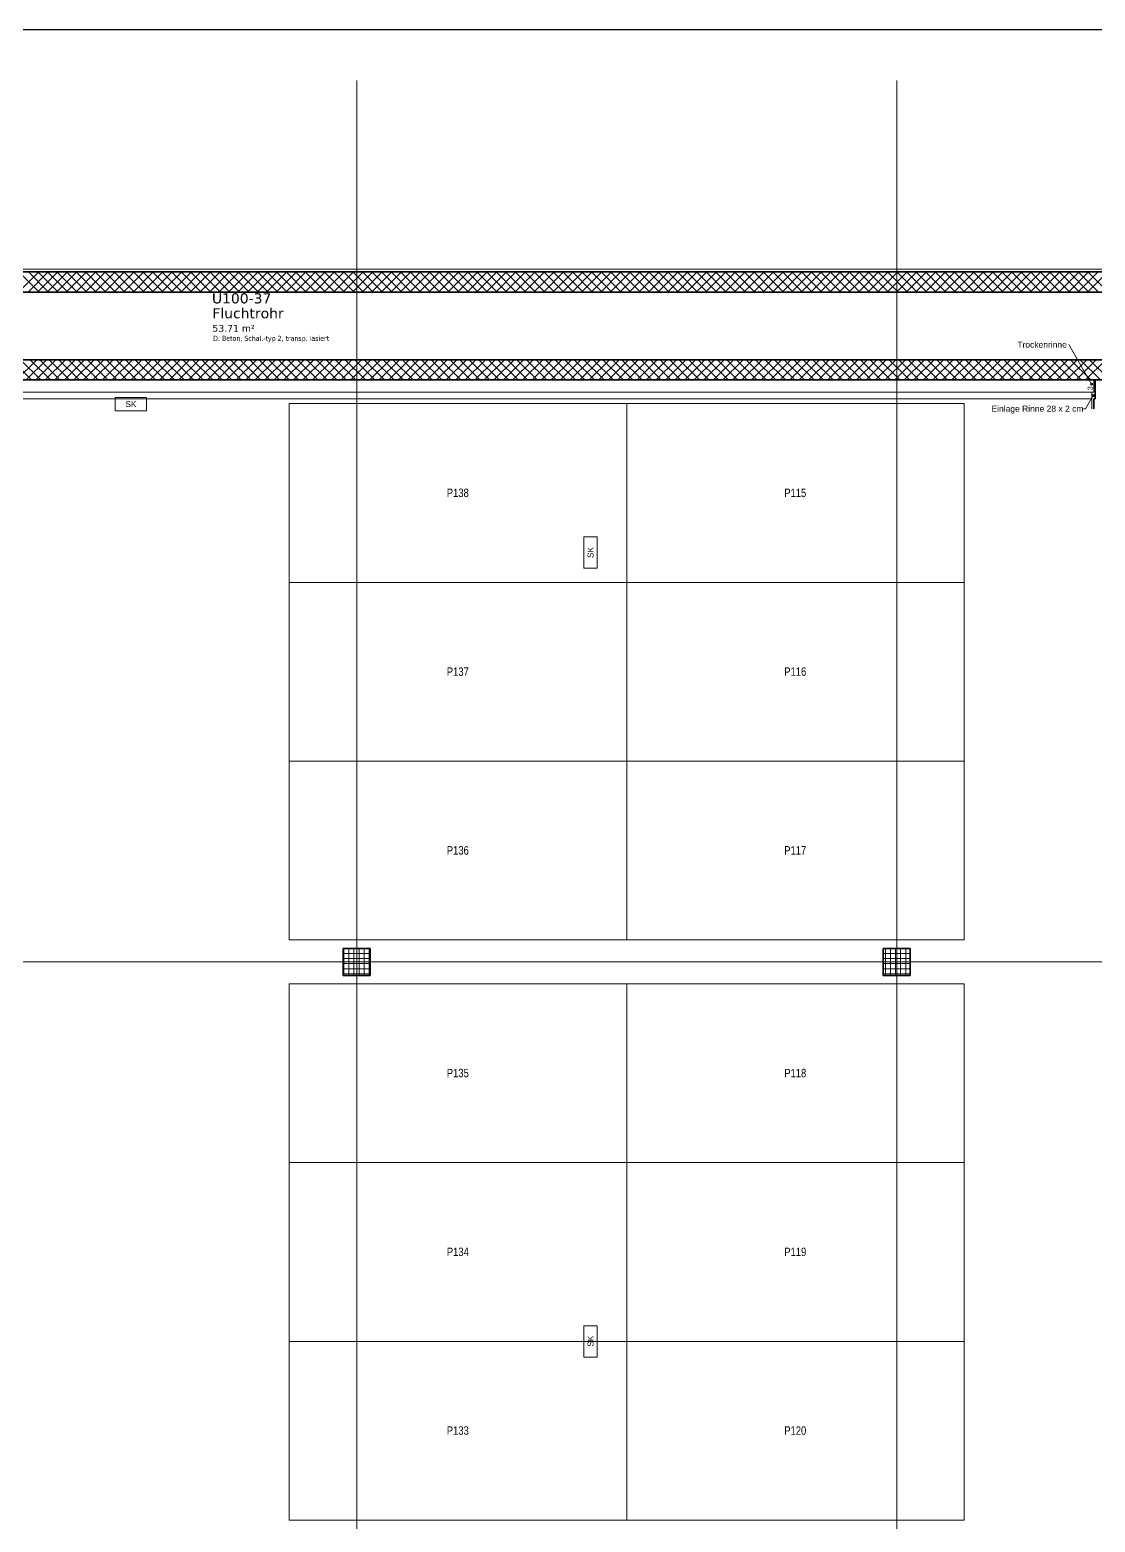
# Model space of a CAD drawing. Extents: x -1907 to 937, y -179 to 966.
# Drawn here: x -1389.1 to -1073.5, y 523.2 to 965.5 of the extents above; entities that cross this region are included whole.
import ezdxf
from ezdxf.lldxf.tags import DXFTag

# ---------------------------------------------------------------- set-up
doc = ezdxf.new("R2010")
doc.units = 0
doc.layers.get('0').update_dxf_attribs({"lineweight": 13})
for name, color, linetype, lineweight in [('A-AREA-____-IDEN', 7, 'Continuous', 5), ('A-FLOR-____-OTLN', 7, 'Continuous', 9), ('A-WALL-____-MCUT', 7, 'Continuous', 35), ('A-WALL-____-PATT', 7, 'Continuous', 35), ('C-PRKG-____-IDEN', 7, 'Continuous', 5), ('C-PRKG-____-OTLN', 7, 'Continuous', 9), ('S-COLS-____-MCUT', 7, 'Continuous', 35), ('S-COLS-____-OTLN', 7, 'Continuous', 9), ('S-GRID-____-OTLN', 7, 'Continuous', 5), ('Text', 7, 'Continuous', 5)]:
    doc.layers.add(name, color=color, linetype=linetype, lineweight=lineweight)
doc.layers.add('A-DETL-____-OTLN', color=5, linetype='Continuous', lineweight=9, true_color=0x0000ff)
doc.layers.add('EL01_WAN_Schlaufkasten', color=1, linetype='Continuous', lineweight=13, true_color=0xff0000)
doc.styles.get("Standard").update_dxf_attribs({"font": 'arial.ttf'})
tags = doc.linetypes.add('_Rasterlinie_', pattern=[0.375, 0.2, -0.05, 0.075, -0.05]).pattern_tags.tags
tags[10:11] = [DXFTag(74, 4), DXFTag(75, 0), DXFTag(340, '0'), DXFTag(46, 1.0), DXFTag(50, 0.0), DXFTag(44, 0.0), DXFTag(45, 0.0)]
tags[8:9] = [DXFTag(74, 4), DXFTag(75, 0), DXFTag(340, '0'), DXFTag(46, 1.0), DXFTag(50, 0.0), DXFTag(44, 0.0), DXFTag(45, 0.0)]
tags[6:7] = [DXFTag(74, 4), DXFTag(75, 0), DXFTag(340, '0'), DXFTag(46, 1.0), DXFTag(50, 0.0), DXFTag(44, 0.0), DXFTag(45, 0.0)]
tags[4:5] = [DXFTag(74, 4), DXFTag(75, 0), DXFTag(340, '0'), DXFTag(46, 1.0), DXFTag(50, 0.0), DXFTag(44, 0.0), DXFTag(45, 0.0)]
tags = doc.linetypes.add('_Strichliert - Fein_', pattern=[0.15, 0.1, -0.05]).pattern_tags.tags
tags[6:7] = [DXFTag(74, 4), DXFTag(75, 0), DXFTag(340, '0'), DXFTag(46, 1.0), DXFTag(50, 0.0), DXFTag(44, 0.0), DXFTag(45, 0.0)]
tags[4:5] = [DXFTag(74, 4), DXFTag(75, 0), DXFTag(340, '0'), DXFTag(46, 1.0), DXFTag(50, 0.0), DXFTag(44, 0.0), DXFTag(45, 0.0)]
tags = doc.linetypes.add('Gestrichelt', pattern=[0.1, 0.05, -0.05]).pattern_tags.tags
tags[6:7] = [DXFTag(74, 4), DXFTag(75, 0), DXFTag(340, '0'), DXFTag(46, 1.0), DXFTag(50, 0.0), DXFTag(44, 0.0), DXFTag(45, 0.0)]
tags[4:5] = [DXFTag(74, 4), DXFTag(75, 0), DXFTag(340, '0'), DXFTag(46, 1.0), DXFTag(50, 0.0), DXFTag(44, 0.0), DXFTag(45, 0.0)]

# ---------------------------------------------------------------- blocks, each defined once
blk = doc.blocks.new('Referenz-A0UJ2810XE', base_point=(-1920.13, -159.41))
at = {"layer": 'A-DETL-____-OTLN', "color": 0, "linetype": '_Strichliert - Fein_', "ltscale": 0.13}
blk.add_line((269.76, 894.63), (-1656.15, 894.63), dxfattribs=at)
at = {"layer": 'A-DETL-____-OTLN', "color": 0, "linetype": 'Continuous', "ltscale": 0.13}
for p, q in [((-1073.86, 858.16), (-1073.86, 861.75)), ((-1074.46, 853.15), (-1074.46, 858.16)), ((-1074.46, 858.16), (-1073.86, 858.16))]:
    blk.add_line(p, q, dxfattribs=at)
at = {"layer": 'A-DETL-____-OTLN', "color": 0, "linetype": 'Continuous', "lineweight": 35, "ltscale": 0.35}
for p, q in [((-1073.86, 861.75), (-1071.46, 861.75)), ((-1073.46, 856.15), (-1073.46, 861.75)), ((-1073.86, 853.15), (-1073.86, 856.15)), ((-1073.86, 856.15), (-1073.46, 856.15))]:
    blk.add_line(p, q, dxfattribs=at)
at = {"layer": 'A-DETL-____-OTLN', "color": 0, "linetype": 'Gestrichelt', "ltscale": 0.13}
blk.add_line((-1412.26, 856.14), (-1074.46, 856.14), dxfattribs=at)
at = {"layer": 'A-FLOR-____-OTLN', "color": 0, "linetype": 'Continuous', "ltscale": 0.13}
for p, q in [((-1073.86, 861.74), (-1412.26, 861.74)), ((-1074.46, 858.15), (-1412.26, 858.15))]:
    blk.add_line(p, q, dxfattribs=at)
at = {"layer": 'A-WALL-____-MCUT', "color": 0, "linetype": 'Continuous', "ltscale": 0.35}
for p, q in [((256.94, 893.75), (-1656.95, 893.75)), ((-1654.3, 887.75), (-583.76, 887.75)), ((-648.86, 867.75), (-1658.42, 867.75)), ((-1073.86, 861.75), (-1412.26, 861.75))]:
    blk.add_line(p, q, dxfattribs=at)
at = {"layer": 'A-WALL-____-PATT', "color": 0, "linetype": 'Continuous', "lineweight": 9, "ltscale": 0.13}
for p, q in [((-1392.52, 887.75), (-1386.52, 893.75)), ((-1386.42, 887.75), (-1392.42, 893.75)), ((-1389.69, 887.75), (-1383.69, 893.75)), ((-1383.59, 887.75), (-1389.59, 893.75)), ((-1386.87, 887.75), (-1380.87, 893.75)), ((-1380.76, 887.75), (-1386.76, 893.75)), ((-1384.04, 887.75), (-1378.04, 893.75)), ((-1377.94, 887.75), (-1383.94, 893.75)), ((-1381.21, 887.75), (-1375.21, 893.75)), ((-1375.11, 887.75), (-1381.11, 893.75)), ((-1378.38, 887.75), (-1372.38, 893.75)), ((-1372.28, 887.75), (-1378.28, 893.75)), ((-1375.55, 887.75), (-1369.55, 893.75)), ((-1369.45, 887.75), (-1375.45, 893.75)), ((-1372.72, 887.75), (-1366.72, 893.75)), ((-1366.62, 887.75), (-1372.62, 893.75)), ((-1369.9, 887.75), (-1363.9, 893.75)), ((-1363.79, 887.75), (-1369.79, 893.75)), ((-1367.07, 887.75), (-1361.07, 893.75)), ((-1360.96, 887.75), (-1366.96, 893.75)), ((-1364.24, 887.75), (-1358.24, 893.75)), ((-1358.14, 887.75), (-1364.14, 893.75)), ((-1361.41, 887.75), (-1355.41, 893.75)), ((-1355.31, 887.75), (-1361.31, 893.75)), ((-1358.58, 887.75), (-1352.58, 893.75)), ((-1352.48, 887.75), (-1358.48, 893.75)), ((-1355.75, 887.75), (-1349.75, 893.75)), ((-1349.65, 887.75), (-1355.65, 893.75)), ((-1352.93, 887.75), (-1346.93, 893.75)), ((-1346.82, 887.75), (-1352.82, 893.75)), ((-1350.1, 887.75), (-1344.1, 893.75)), ((-1343.99, 887.75), (-1349.99, 893.75)), ((-1347.27, 887.75), (-1341.27, 893.75)), ((-1341.17, 887.75), (-1347.17, 893.75)), ((-1344.44, 887.75), (-1338.44, 893.75)), ((-1338.34, 887.75), (-1344.34, 893.75)), ((-1341.61, 887.75), (-1335.61, 893.75)), ((-1335.51, 887.75), (-1341.51, 893.75)), ((-1338.78, 887.75), (-1332.78, 893.75)), ((-1332.68, 887.75), (-1338.68, 893.75)), ((-1335.95, 887.75), (-1329.95, 893.75)), ((-1329.85, 887.75), (-1335.85, 893.75)), ((-1333.13, 887.75), (-1327.13, 893.75)), ((-1327.02, 887.75), (-1333.02, 893.75)), ((-1330.3, 887.75), (-1324.3, 893.75)), ((-1324.2, 887.75), (-1330.2, 893.75)), ((-1327.47, 887.75), (-1321.47, 893.75)), ((-1321.37, 887.75), (-1327.37, 893.75)), ((-1324.64, 887.75), (-1318.64, 893.75)), ((-1318.54, 887.75), (-1324.54, 893.75)), ((-1321.81, 887.75), (-1315.81, 893.75)), ((-1315.71, 887.75), (-1321.71, 893.75)), ((-1318.98, 887.75), (-1312.98, 893.75)), ((-1312.88, 887.75), (-1318.88, 893.75)), ((-1316.16, 887.75), (-1310.16, 893.75)), ((-1310.05, 887.75), (-1316.05, 893.75)), ((-1313.33, 887.75), (-1307.33, 893.75)), ((-1307.22, 887.75), (-1313.22, 893.75)), ((-1310.5, 887.75), (-1304.5, 893.75)), ((-1304.4, 887.75), (-1310.4, 893.75)), ((-1307.67, 887.75), (-1301.67, 893.75)), ((-1301.57, 887.75), (-1307.57, 893.75)), ((-1304.84, 887.75), (-1298.84, 893.75)), ((-1298.74, 887.75), (-1304.74, 893.75)), ((-1302.01, 887.75), (-1296.01, 893.75)), ((-1295.91, 887.75), (-1301.91, 893.75)), ((-1299.19, 887.75), (-1293.19, 893.75)), ((-1293.08, 887.75), (-1299.08, 893.75)), ((-1296.36, 887.75), (-1290.36, 893.75)), ((-1290.25, 887.75), (-1296.25, 893.75)), ((-1293.53, 887.75), (-1287.53, 893.75)), ((-1287.43, 887.75), (-1293.43, 893.75)), ((-1290.7, 887.75), (-1284.7, 893.75)), ((-1284.6, 887.75), (-1290.6, 893.75)), ((-1287.87, 887.75), (-1281.87, 893.75)), ((-1281.77, 887.75), (-1287.77, 893.75)), ((-1285.04, 887.75), (-1279.04, 893.75)), ((-1278.94, 887.75), (-1284.94, 893.75)), ((-1282.21, 887.75), (-1276.21, 893.75)), ((-1276.11, 887.75), (-1282.11, 893.75)), ((-1279.39, 887.75), (-1273.39, 893.75)), ((-1273.28, 887.75), (-1279.28, 893.75)), ((-1276.56, 887.75), (-1270.56, 893.75)), ((-1270.46, 887.75), (-1276.46, 893.75)), ((-1273.73, 887.75), (-1267.73, 893.75)), ((-1267.63, 887.75), (-1273.63, 893.75)), ((-1270.9, 887.75), (-1264.9, 893.75)), ((-1264.8, 887.75), (-1270.8, 893.75)), ((-1268.07, 887.75), (-1262.07, 893.75)), ((-1261.97, 887.75), (-1267.97, 893.75)), ((-1265.24, 887.75), (-1259.24, 893.75)), ((-1259.14, 887.75), (-1265.14, 893.75)), ((-1262.42, 887.75), (-1256.42, 893.75)), ((-1256.31, 887.75), (-1262.31, 893.75)), ((-1259.59, 887.75), (-1253.59, 893.75)), ((-1253.48, 887.75), (-1259.48, 893.75)), ((-1256.76, 887.75), (-1250.76, 893.75)), ((-1250.66, 887.75), (-1256.66, 893.75)), ((-1253.93, 887.75), (-1247.93, 893.75)), ((-1247.83, 887.75), (-1253.83, 893.75)), ((-1251.1, 887.75), (-1245.1, 893.75)), ((-1245, 887.75), (-1251, 893.75)), ((-1248.27, 887.75), (-1242.27, 893.75)), ((-1242.17, 887.75), (-1248.17, 893.75)), ((-1245.44, 887.75), (-1239.44, 893.75)), ((-1239.34, 887.75), (-1245.34, 893.75)), ((-1242.62, 887.75), (-1236.62, 893.75)), ((-1236.51, 887.75), (-1242.51, 893.75)), ((-1239.79, 887.75), (-1233.79, 893.75)), ((-1233.69, 887.75), (-1239.69, 893.75)), ((-1236.96, 887.75), (-1230.96, 893.75)), ((-1230.86, 887.75), (-1236.86, 893.75)), ((-1234.13, 887.75), (-1228.13, 893.75)), ((-1228.03, 887.75), (-1234.03, 893.75)), ((-1231.3, 887.75), (-1225.3, 893.75)), ((-1225.2, 887.75), (-1231.2, 893.75)), ((-1228.47, 887.75), (-1222.47, 893.75)), ((-1222.37, 887.75), (-1228.37, 893.75)), ((-1225.65, 887.75), (-1219.65, 893.75)), ((-1219.54, 887.75), (-1225.54, 893.75)), ((-1222.82, 887.75), (-1216.82, 893.75)), ((-1216.72, 887.75), (-1222.72, 893.75)), ((-1219.99, 887.75), (-1213.99, 893.75)), ((-1213.89, 887.75), (-1219.89, 893.75)), ((-1217.16, 887.75), (-1211.16, 893.75)), ((-1211.06, 887.75), (-1217.06, 893.75)), ((-1214.33, 887.75), (-1208.33, 893.75)), ((-1208.23, 887.75), (-1214.23, 893.75)), ((-1211.5, 887.75), (-1205.5, 893.75)), ((-1205.4, 887.75), (-1211.4, 893.75)), ((-1208.68, 887.75), (-1202.68, 893.75)), ((-1202.57, 887.75), (-1208.57, 893.75)), ((-1205.85, 887.75), (-1199.85, 893.75)), ((-1199.74, 887.75), (-1205.74, 893.75)), ((-1203.02, 887.75), (-1197.02, 893.75)), ((-1196.92, 887.75), (-1202.92, 893.75)), ((-1200.19, 887.75), (-1194.19, 893.75)), ((-1194.09, 887.75), (-1200.09, 893.75)), ((-1197.36, 887.75), (-1191.36, 893.75)), ((-1191.26, 887.75), (-1197.26, 893.75)), ((-1194.53, 887.75), (-1188.53, 893.75)), ((-1188.43, 887.75), (-1194.43, 893.75)), ((-1191.7, 887.75), (-1185.7, 893.75)), ((-1185.6, 887.75), (-1191.6, 893.75)), ((-1188.88, 887.75), (-1182.88, 893.75)), ((-1182.77, 887.75), (-1188.77, 893.75)), ((-1186.05, 887.75), (-1180.05, 893.75)), ((-1179.95, 887.75), (-1185.95, 893.75)), ((-1183.22, 887.75), (-1177.22, 893.75)), ((-1177.12, 887.75), (-1183.12, 893.75)), ((-1180.39, 887.75), (-1174.39, 893.75)), ((-1174.29, 887.75), (-1180.29, 893.75)), ((-1177.56, 887.75), (-1171.56, 893.75)), ((-1171.46, 887.75), (-1177.46, 893.75)), ((-1174.73, 887.75), (-1168.73, 893.75)), ((-1168.63, 887.75), (-1174.63, 893.75)), ((-1171.91, 887.75), (-1165.91, 893.75)), ((-1165.8, 887.75), (-1171.8, 893.75)), ((-1169.08, 887.75), (-1163.08, 893.75)), ((-1162.97, 887.75), (-1168.97, 893.75)), ((-1166.25, 887.75), (-1160.25, 893.75)), ((-1160.15, 887.75), (-1166.15, 893.75)), ((-1163.42, 887.75), (-1157.42, 893.75)), ((-1157.32, 887.75), (-1163.32, 893.75)), ((-1160.59, 887.75), (-1154.59, 893.75)), ((-1154.49, 887.75), (-1160.49, 893.75)), ((-1157.76, 887.75), (-1151.76, 893.75)), ((-1151.66, 887.75), (-1157.66, 893.75)), ((-1154.94, 887.75), (-1148.94, 893.75)), ((-1148.83, 887.75), (-1154.83, 893.75)), ((-1152.11, 887.75), (-1146.11, 893.75)), ((-1146, 887.75), (-1152, 893.75)), ((-1149.28, 887.75), (-1143.28, 893.75)), ((-1143.18, 887.75), (-1149.18, 893.75)), ((-1146.45, 887.75), (-1140.45, 893.75)), ((-1140.35, 887.75), (-1146.35, 893.75)), ((-1143.62, 887.75), (-1137.62, 893.75)), ((-1137.52, 887.75), (-1143.52, 893.75)), ((-1140.79, 887.75), (-1134.79, 893.75)), ((-1134.69, 887.75), (-1140.69, 893.75)), ((-1137.96, 887.75), (-1131.96, 893.75)), ((-1131.86, 887.75), (-1137.86, 893.75)), ((-1135.14, 887.75), (-1129.14, 893.75)), ((-1129.03, 887.75), (-1135.03, 893.75)), ((-1132.31, 887.75), (-1126.31, 893.75)), ((-1126.21, 887.75), (-1132.21, 893.75)), ((-1129.48, 887.75), (-1123.48, 893.75)), ((-1123.38, 887.75), (-1129.38, 893.75)), ((-1126.65, 887.75), (-1120.65, 893.75)), ((-1120.55, 887.75), (-1126.55, 893.75)), ((-1123.82, 887.75), (-1117.82, 893.75)), ((-1117.72, 887.75), (-1123.72, 893.75)), ((-1120.99, 887.75), (-1114.99, 893.75)), ((-1114.89, 887.75), (-1120.89, 893.75)), ((-1118.17, 887.75), (-1112.17, 893.75)), ((-1112.06, 887.75), (-1118.06, 893.75)), ((-1115.34, 887.75), (-1109.34, 893.75)), ((-1109.23, 887.75), (-1115.23, 893.75)), ((-1112.51, 887.75), (-1106.51, 893.75)), ((-1106.41, 887.75), (-1112.41, 893.75)), ((-1109.68, 887.75), (-1103.68, 893.75)), ((-1103.58, 887.75), (-1109.58, 893.75)), ((-1106.85, 887.75), (-1100.85, 893.75)), ((-1100.75, 887.75), (-1106.75, 893.75)), ((-1104.02, 887.75), (-1098.02, 893.75)), ((-1097.92, 887.75), (-1103.92, 893.75)), ((-1101.2, 887.75), (-1095.2, 893.75)), ((-1095.09, 887.75), (-1101.09, 893.75)), ((-1098.37, 887.75), (-1092.37, 893.75)), ((-1092.26, 887.75), (-1098.26, 893.75)), ((-1095.54, 887.75), (-1089.54, 893.75)), ((-1089.44, 887.75), (-1095.44, 893.75)), ((-1092.71, 887.75), (-1086.71, 893.75)), ((-1086.61, 887.75), (-1092.61, 893.75)), ((-1089.88, 887.75), (-1083.88, 893.75)), ((-1083.78, 887.75), (-1089.78, 893.75)), ((-1087.05, 887.75), (-1081.05, 893.75)), ((-1080.95, 887.75), (-1086.95, 893.75)), ((-1084.22, 887.75), (-1078.22, 893.75)), ((-1078.12, 887.75), (-1084.12, 893.75)), ((-1081.4, 887.75), (-1075.4, 893.75)), ((-1075.29, 887.75), (-1081.29, 893.75)), ((-1078.57, 887.75), (-1072.57, 893.75)), ((-1072.47, 887.75), (-1078.47, 893.75)), ((-1075.74, 887.75), (-1069.74, 893.75)), ((-1069.64, 887.75), (-1075.64, 893.75)), ((-1388.7, 861.75), (-1394.7, 867.75)), ((-1393.07, 861.75), (-1387.07, 867.75)), ((-1385.88, 861.75), (-1391.88, 867.75)), ((-1390.24, 861.75), (-1384.24, 867.75)), ((-1383.05, 861.75), (-1389.05, 867.75)), ((-1387.41, 861.75), (-1381.41, 867.75)), ((-1380.22, 861.75), (-1386.22, 867.75)), ((-1384.58, 861.75), (-1378.58, 867.75)), ((-1377.39, 861.75), (-1383.39, 867.75)), ((-1381.75, 861.75), (-1375.75, 867.75)), ((-1374.56, 861.75), (-1380.56, 867.75)), ((-1378.93, 861.75), (-1372.93, 867.75)), ((-1371.73, 861.75), (-1377.73, 867.75)), ((-1376.1, 861.75), (-1370.1, 867.75)), ((-1368.91, 861.75), (-1374.91, 867.75)), ((-1373.27, 861.75), (-1367.27, 867.75)), ((-1366.08, 861.75), (-1372.08, 867.75)), ((-1370.44, 861.75), (-1364.44, 867.75)), ((-1363.25, 861.75), (-1369.25, 867.75)), ((-1367.61, 861.75), (-1361.61, 867.75)), ((-1360.42, 861.75), (-1366.42, 867.75)), ((-1364.78, 861.75), (-1358.78, 867.75)), ((-1357.59, 861.75), (-1363.59, 867.75)), ((-1361.95, 861.75), (-1355.95, 867.75)), ((-1354.76, 861.75), (-1360.76, 867.75)), ((-1359.13, 861.75), (-1353.13, 867.75)), ((-1351.94, 861.75), (-1357.94, 867.75)), ((-1356.3, 861.75), (-1350.3, 867.75)), ((-1349.11, 861.75), (-1355.11, 867.75)), ((-1353.47, 861.75), (-1347.47, 867.75)), ((-1346.28, 861.75), (-1352.28, 867.75)), ((-1350.64, 861.75), (-1344.64, 867.75)), ((-1343.45, 861.75), (-1349.45, 867.75)), ((-1347.81, 861.75), (-1341.81, 867.75)), ((-1340.62, 861.75), (-1346.62, 867.75)), ((-1344.98, 861.75), (-1338.98, 867.75)), ((-1337.79, 861.75), (-1343.79, 867.75)), ((-1342.16, 861.75), (-1336.16, 867.75)), ((-1334.96, 861.75), (-1340.96, 867.75)), ((-1339.33, 861.75), (-1333.33, 867.75)), ((-1332.14, 861.75), (-1338.14, 867.75)), ((-1336.5, 861.75), (-1330.5, 867.75)), ((-1329.31, 861.75), (-1335.31, 867.75)), ((-1333.67, 861.75), (-1327.67, 867.75)), ((-1326.48, 861.75), (-1332.48, 867.75)), ((-1330.84, 861.75), (-1324.84, 867.75)), ((-1323.65, 861.75), (-1329.65, 867.75)), ((-1328.01, 861.75), (-1322.01, 867.75)), ((-1320.82, 861.75), (-1326.82, 867.75)), ((-1325.19, 861.75), (-1319.19, 867.75)), ((-1317.99, 861.75), (-1323.99, 867.75)), ((-1322.36, 861.75), (-1316.36, 867.75)), ((-1315.17, 861.75), (-1321.17, 867.75)), ((-1319.53, 861.75), (-1313.53, 867.75)), ((-1312.34, 861.75), (-1318.34, 867.75)), ((-1316.7, 861.75), (-1310.7, 867.75)), ((-1309.51, 861.75), (-1315.51, 867.75)), ((-1313.87, 861.75), (-1307.87, 867.75)), ((-1306.68, 861.75), (-1312.68, 867.75)), ((-1311.04, 861.75), (-1305.04, 867.75)), ((-1303.85, 861.75), (-1309.85, 867.75)), ((-1308.21, 861.75), (-1302.21, 867.75)), ((-1301.02, 861.75), (-1307.02, 867.75)), ((-1305.39, 861.75), (-1299.39, 867.75)), ((-1298.2, 861.75), (-1304.2, 867.75)), ((-1302.56, 861.75), (-1296.56, 867.75)), ((-1295.37, 861.75), (-1301.37, 867.75)), ((-1299.73, 861.75), (-1293.73, 867.75)), ((-1292.54, 861.75), (-1298.54, 867.75)), ((-1296.9, 861.75), (-1290.9, 867.75)), ((-1289.71, 861.75), (-1295.71, 867.75)), ((-1294.07, 861.75), (-1288.07, 867.75)), ((-1286.88, 861.75), (-1292.88, 867.75)), ((-1291.24, 861.75), (-1285.24, 867.75)), ((-1284.05, 861.75), (-1290.05, 867.75)), ((-1288.42, 861.75), (-1282.42, 867.75)), ((-1281.22, 861.75), (-1287.22, 867.75)), ((-1285.59, 861.75), (-1279.59, 867.75)), ((-1278.4, 861.75), (-1284.4, 867.75)), ((-1282.76, 861.75), (-1276.76, 867.75)), ((-1275.57, 861.75), (-1281.57, 867.75)), ((-1279.93, 861.75), (-1273.93, 867.75)), ((-1272.74, 861.75), (-1278.74, 867.75)), ((-1277.1, 861.75), (-1271.1, 867.75)), ((-1269.91, 861.75), (-1275.91, 867.75)), ((-1274.27, 861.75), (-1268.27, 867.75)), ((-1267.08, 861.75), (-1273.08, 867.75)), ((-1271.44, 861.75), (-1265.44, 867.75)), ((-1264.25, 861.75), (-1270.25, 867.75)), ((-1268.62, 861.75), (-1262.62, 867.75)), ((-1261.43, 861.75), (-1267.43, 867.75)), ((-1265.79, 861.75), (-1259.79, 867.75)), ((-1258.6, 861.75), (-1264.6, 867.75)), ((-1262.96, 861.75), (-1256.96, 867.75)), ((-1255.77, 861.75), (-1261.77, 867.75)), ((-1260.13, 861.75), (-1254.13, 867.75)), ((-1252.94, 861.75), (-1258.94, 867.75)), ((-1257.3, 861.75), (-1251.3, 867.75)), ((-1250.11, 861.75), (-1256.11, 867.75)), ((-1254.47, 861.75), (-1248.47, 867.75)), ((-1247.28, 861.75), (-1253.28, 867.75)), ((-1251.65, 861.75), (-1245.65, 867.75)), ((-1244.46, 861.75), (-1250.46, 867.75)), ((-1248.82, 861.75), (-1242.82, 867.75)), ((-1241.63, 861.75), (-1247.63, 867.75)), ((-1245.99, 861.75), (-1239.99, 867.75)), ((-1238.8, 861.75), (-1244.8, 867.75)), ((-1243.16, 861.75), (-1237.16, 867.75)), ((-1235.97, 861.75), (-1241.97, 867.75)), ((-1240.33, 861.75), (-1234.33, 867.75)), ((-1233.14, 861.75), (-1239.14, 867.75)), ((-1237.5, 861.75), (-1231.5, 867.75)), ((-1230.31, 861.75), (-1236.31, 867.75)), ((-1234.68, 861.75), (-1228.68, 867.75)), ((-1227.48, 861.75), (-1233.48, 867.75)), ((-1231.85, 861.75), (-1225.85, 867.75)), ((-1224.66, 861.75), (-1230.66, 867.75)), ((-1229.02, 861.75), (-1223.02, 867.75)), ((-1221.83, 861.75), (-1227.83, 867.75)), ((-1226.19, 861.75), (-1220.19, 867.75)), ((-1219, 861.75), (-1225, 867.75)), ((-1223.36, 861.75), (-1217.36, 867.75)), ((-1216.17, 861.75), (-1222.17, 867.75)), ((-1220.53, 861.75), (-1214.53, 867.75)), ((-1213.34, 861.75), (-1219.34, 867.75)), ((-1217.7, 861.75), (-1211.7, 867.75)), ((-1210.51, 861.75), (-1216.51, 867.75)), ((-1214.88, 861.75), (-1208.88, 867.75)), ((-1207.69, 861.75), (-1213.69, 867.75)), ((-1212.05, 861.75), (-1206.05, 867.75)), ((-1204.86, 861.75), (-1210.86, 867.75)), ((-1209.22, 861.75), (-1203.22, 867.75)), ((-1202.03, 861.75), (-1208.03, 867.75)), ((-1206.39, 861.75), (-1200.39, 867.75)), ((-1199.2, 861.75), (-1205.2, 867.75)), ((-1203.56, 861.75), (-1197.56, 867.75)), ((-1196.37, 861.75), (-1202.37, 867.75)), ((-1200.73, 861.75), (-1194.73, 867.75)), ((-1193.54, 861.75), (-1199.54, 867.75)), ((-1197.91, 861.75), (-1191.91, 867.75)), ((-1190.72, 861.75), (-1196.72, 867.75)), ((-1195.08, 861.75), (-1189.08, 867.75)), ((-1187.89, 861.75), (-1193.89, 867.75)), ((-1192.25, 861.75), (-1186.25, 867.75)), ((-1185.06, 861.75), (-1191.06, 867.75)), ((-1189.42, 861.75), (-1183.42, 867.75)), ((-1182.23, 861.75), (-1188.23, 867.75)), ((-1186.59, 861.75), (-1180.59, 867.75)), ((-1179.4, 861.75), (-1185.4, 867.75)), ((-1183.76, 861.75), (-1177.76, 867.75)), ((-1176.57, 861.75), (-1182.57, 867.75)), ((-1180.94, 861.75), (-1174.94, 867.75)), ((-1173.74, 861.75), (-1179.74, 867.75)), ((-1178.11, 861.75), (-1172.11, 867.75)), ((-1170.92, 861.75), (-1176.92, 867.75)), ((-1175.28, 861.75), (-1169.28, 867.75)), ((-1168.09, 861.75), (-1174.09, 867.75)), ((-1172.45, 861.75), (-1166.45, 867.75)), ((-1165.26, 861.75), (-1171.26, 867.75)), ((-1169.62, 861.75), (-1163.62, 867.75)), ((-1162.43, 861.75), (-1168.43, 867.75)), ((-1166.79, 861.75), (-1160.79, 867.75)), ((-1159.6, 861.75), (-1165.6, 867.75)), ((-1163.96, 861.75), (-1157.96, 867.75)), ((-1156.77, 861.75), (-1162.77, 867.75)), ((-1161.14, 861.75), (-1155.14, 867.75)), ((-1153.95, 861.75), (-1159.95, 867.75)), ((-1158.31, 861.75), (-1152.31, 867.75)), ((-1151.12, 861.75), (-1157.12, 867.75)), ((-1155.48, 861.75), (-1149.48, 867.75)), ((-1148.29, 861.75), (-1154.29, 867.75)), ((-1152.65, 861.75), (-1146.65, 867.75)), ((-1145.46, 861.75), (-1151.46, 867.75)), ((-1149.82, 861.75), (-1143.82, 867.75)), ((-1142.63, 861.75), (-1148.63, 867.75)), ((-1146.99, 861.75), (-1140.99, 867.75)), ((-1139.8, 861.75), (-1145.8, 867.75)), ((-1144.17, 861.75), (-1138.17, 867.75)), ((-1136.97, 861.75), (-1142.97, 867.75)), ((-1141.34, 861.75), (-1135.34, 867.75)), ((-1134.15, 861.75), (-1140.15, 867.75)), ((-1138.51, 861.75), (-1132.51, 867.75)), ((-1131.32, 861.75), (-1137.32, 867.75)), ((-1135.68, 861.75), (-1129.68, 867.75)), ((-1128.49, 861.75), (-1134.49, 867.75)), ((-1132.85, 861.75), (-1126.85, 867.75)), ((-1125.66, 861.75), (-1131.66, 867.75)), ((-1130.02, 861.75), (-1124.02, 867.75)), ((-1122.83, 861.75), (-1128.83, 867.75)), ((-1127.2, 861.75), (-1121.2, 867.75)), ((-1120, 861.75), (-1126, 867.75)), ((-1124.37, 861.75), (-1118.37, 867.75)), ((-1117.18, 861.75), (-1123.18, 867.75)), ((-1121.54, 861.75), (-1115.54, 867.75)), ((-1114.35, 861.75), (-1120.35, 867.75)), ((-1118.71, 861.75), (-1112.71, 867.75)), ((-1111.52, 861.75), (-1117.52, 867.75)), ((-1115.88, 861.75), (-1109.88, 867.75)), ((-1108.69, 861.75), (-1114.69, 867.75)), ((-1113.05, 861.75), (-1107.05, 867.75)), ((-1105.86, 861.75), (-1111.86, 867.75)), ((-1110.22, 861.75), (-1104.22, 867.75)), ((-1103.03, 861.75), (-1109.03, 867.75)), ((-1107.4, 861.75), (-1101.4, 867.75)), ((-1100.21, 861.75), (-1106.21, 867.75)), ((-1104.57, 861.75), (-1098.57, 867.75)), ((-1097.38, 861.75), (-1103.38, 867.75)), ((-1101.74, 861.75), (-1095.74, 867.75)), ((-1094.55, 861.75), (-1100.55, 867.75)), ((-1098.91, 861.75), (-1092.91, 867.75)), ((-1091.72, 861.75), (-1097.72, 867.75)), ((-1096.08, 861.75), (-1090.08, 867.75)), ((-1088.89, 861.75), (-1094.89, 867.75)), ((-1093.25, 861.75), (-1087.25, 867.75)), ((-1086.06, 861.75), (-1092.06, 867.75)), ((-1090.43, 861.75), (-1084.43, 867.75)), ((-1083.23, 861.75), (-1089.23, 867.75)), ((-1087.6, 861.75), (-1081.6, 867.75)), ((-1080.41, 861.75), (-1086.41, 867.75)), ((-1084.77, 861.75), (-1078.77, 867.75)), ((-1077.58, 861.75), (-1083.58, 867.75)), ((-1081.94, 861.75), (-1075.94, 867.75)), ((-1074.75, 861.75), (-1080.75, 867.75)), ((-1079.11, 861.75), (-1073.11, 867.75)), ((-1071.92, 861.75), (-1077.92, 867.75)), ((-1076.28, 861.75), (-1070.28, 867.75)), ((-1069.09, 861.75), (-1075.09, 867.75))]:
    blk.add_line(p, q, dxfattribs=at)
at = {"layer": 'C-PRKG-____-OTLN', "color": 0, "linetype": 'Continuous', "ltscale": 0.13}
for p, q in [((-1312.26, 854.72), (-1212.26, 854.72)), ((-1312.26, 854.72), (-1312.26, 801.73)), ((-1312.26, 854.72), (-1312.26, 801.73)), ((-1212.26, 854.72), (-1312.26, 854.72)), ((-1312.26, 854.72), (-1212.26, 854.72)), ((-1312.26, 801.73), (-1312.26, 854.72)), ((-1312.26, 854.72), (-1312.26, 854.72)), ((-1212.26, 854.72), (-1212.26, 801.73)), ((-1212.26, 801.73), (-1212.26, 854.72)), ((-1212.26, 854.72), (-1212.26, 801.73)), ((-1212.26, 854.72), (-1212.26, 854.72)), ((-1212.26, 854.72), (-1212.26, 801.73)), ((-1112.26, 854.72), (-1212.26, 854.72)), ((-1112.26, 854.72), (-1212.26, 854.72)), ((-1212.26, 854.72), (-1212.26, 801.73)), ((-1212.26, 801.73), (-1212.26, 854.72)), ((-1212.26, 854.72), (-1112.26, 854.72)), ((-1212.26, 854.72), (-1212.26, 854.72)), ((-1112.26, 854.72), (-1112.26, 801.73)), ((-1112.26, 801.73), (-1112.26, 854.72)), ((-1112.26, 854.72), (-1112.26, 801.73)), ((-1112.26, 854.72), (-1112.26, 854.72)), ((-1312.26, 801.73), (-1212.26, 801.73)), ((-1312.26, 801.73), (-1312.26, 748.74)), ((-1312.26, 801.73), (-1312.26, 748.74)), ((-1212.26, 801.73), (-1312.26, 801.73)), ((-1312.26, 801.73), (-1212.26, 801.73)), ((-1312.26, 748.74), (-1312.26, 801.73)), ((-1312.26, 801.73), (-1312.26, 801.73)), ((-1312.26, 801.73), (-1212.26, 801.73)), ((-1312.26, 801.73), (-1212.26, 801.73)), ((-1212.26, 801.73), (-1312.26, 801.73)), ((-1312.26, 801.73), (-1312.26, 801.73)), ((-1212.26, 801.73), (-1212.26, 748.74)), ((-1212.26, 748.74), (-1212.26, 801.73)), ((-1212.26, 801.73), (-1212.26, 748.74)), ((-1212.26, 801.73), (-1212.26, 801.73)), ((-1212.26, 801.73), (-1212.26, 801.73)), ((-1212.26, 801.73), (-1212.26, 748.74)), ((-1112.26, 801.73), (-1212.26, 801.73)), ((-1112.26, 801.73), (-1212.26, 801.73)), ((-1212.26, 801.73), (-1212.26, 748.74)), ((-1212.26, 748.74), (-1212.26, 801.73)), ((-1212.26, 801.73), (-1112.26, 801.73)), ((-1212.26, 801.73), (-1212.26, 801.73)), ((-1112.26, 801.73), (-1212.26, 801.73)), ((-1212.26, 801.73), (-1112.26, 801.73)), ((-1112.26, 801.73), (-1212.26, 801.73)), ((-1212.26, 801.73), (-1212.26, 801.73)), ((-1112.26, 801.73), (-1112.26, 748.74)), ((-1112.26, 748.74), (-1112.26, 801.73)), ((-1112.26, 801.73), (-1112.26, 748.74)), ((-1112.26, 801.73), (-1112.26, 801.73)), ((-1112.26, 801.73), (-1112.26, 801.73)), ((-1312.26, 748.74), (-1212.26, 748.74)), ((-1312.26, 748.74), (-1312.26, 695.75)), ((-1312.26, 748.74), (-1312.26, 695.75)), ((-1212.26, 748.74), (-1312.26, 748.74)), ((-1312.26, 748.74), (-1212.26, 748.74)), ((-1312.26, 695.75), (-1312.26, 748.74)), ((-1312.26, 748.74), (-1312.26, 748.74)), ((-1312.26, 748.74), (-1212.26, 748.74)), ((-1312.26, 748.74), (-1212.26, 748.74)), ((-1212.26, 748.74), (-1312.26, 748.74)), ((-1312.26, 748.74), (-1312.26, 748.74)), ((-1212.26, 748.74), (-1212.26, 695.75)), ((-1212.26, 695.75), (-1212.26, 748.74)), ((-1212.26, 748.74), (-1212.26, 695.75)), ((-1212.26, 748.74), (-1212.26, 748.74)), ((-1212.26, 748.74), (-1212.26, 748.74)), ((-1212.26, 748.74), (-1212.26, 695.75)), ((-1112.26, 748.74), (-1212.26, 748.74)), ((-1112.26, 748.74), (-1212.26, 748.74)), ((-1212.26, 748.74), (-1212.26, 695.75)), ((-1212.26, 695.75), (-1212.26, 748.74)), ((-1212.26, 748.74), (-1112.26, 748.74)), ((-1212.26, 748.74), (-1212.26, 748.74)), ((-1112.26, 748.74), (-1212.26, 748.74)), ((-1212.26, 748.74), (-1112.26, 748.74)), ((-1112.26, 748.74), (-1212.26, 748.74)), ((-1212.26, 748.74), (-1212.26, 748.74)), ((-1112.26, 748.74), (-1112.26, 695.75)), ((-1112.26, 695.75), (-1112.26, 748.74)), ((-1112.26, 748.74), (-1112.26, 695.75)), ((-1112.26, 748.74), (-1112.26, 748.74)), ((-1112.26, 748.74), (-1112.26, 748.74)), ((-1312.26, 695.75), (-1212.26, 695.75)), ((-1312.26, 695.75), (-1212.26, 695.75)), ((-1212.26, 695.75), (-1312.26, 695.75)), ((-1312.26, 695.75), (-1312.26, 695.75)), ((-1212.26, 695.75), (-1212.26, 695.75)), ((-1112.26, 695.75), (-1212.26, 695.75)), ((-1212.26, 695.75), (-1112.26, 695.75)), ((-1112.26, 695.75), (-1212.26, 695.75)), ((-1212.26, 695.75), (-1212.26, 695.75)), ((-1112.26, 695.75), (-1112.26, 695.75)), ((-1312.26, 682.72), (-1212.26, 682.72)), ((-1312.26, 629.73), (-1312.26, 682.72)), ((-1212.26, 682.72), (-1312.26, 682.72)), ((-1312.26, 682.72), (-1312.26, 629.73)), ((-1312.26, 629.73), (-1312.26, 682.72)), ((-1312.26, 682.72), (-1212.26, 682.72)), ((-1312.26, 682.72), (-1312.26, 682.72)), ((-1212.26, 629.73), (-1212.26, 682.72)), ((-1212.26, 629.73), (-1212.26, 682.72)), ((-1212.26, 682.72), (-1212.26, 629.73)), ((-1212.26, 682.72), (-1212.26, 682.72)), ((-1212.26, 629.73), (-1212.26, 682.72)), ((-1112.26, 682.72), (-1212.26, 682.72)), ((-1112.26, 682.72), (-1212.26, 682.72)), ((-1212.26, 682.72), (-1212.26, 629.73)), ((-1212.26, 629.73), (-1212.26, 682.72)), ((-1212.26, 682.72), (-1112.26, 682.72)), ((-1212.26, 682.72), (-1212.26, 682.72)), ((-1112.26, 629.73), (-1112.26, 682.72)), ((-1112.26, 629.73), (-1112.26, 682.72)), ((-1112.26, 682.72), (-1112.26, 629.73)), ((-1112.26, 682.72), (-1112.26, 682.72)), ((-1312.26, 629.73), (-1212.26, 629.73)), ((-1312.26, 629.73), (-1212.26, 629.73)), ((-1212.26, 629.73), (-1312.26, 629.73)), ((-1312.26, 629.73), (-1312.26, 629.73)), ((-1312.26, 629.73), (-1212.26, 629.73)), ((-1312.26, 576.74), (-1312.26, 629.73)), ((-1212.26, 629.73), (-1312.26, 629.73)), ((-1312.26, 629.73), (-1312.26, 576.74)), ((-1312.26, 576.74), (-1312.26, 629.73)), ((-1312.26, 629.73), (-1212.26, 629.73)), ((-1312.26, 629.73), (-1312.26, 629.73)), ((-1212.26, 629.73), (-1212.26, 629.73)), ((-1212.26, 576.74), (-1212.26, 629.73)), ((-1212.26, 576.74), (-1212.26, 629.73)), ((-1212.26, 629.73), (-1212.26, 576.74)), ((-1212.26, 629.73), (-1212.26, 629.73)), ((-1112.26, 629.73), (-1212.26, 629.73)), ((-1212.26, 629.73), (-1112.26, 629.73)), ((-1112.26, 629.73), (-1212.26, 629.73)), ((-1212.26, 629.73), (-1212.26, 629.73)), ((-1212.26, 576.74), (-1212.26, 629.73)), ((-1112.26, 629.73), (-1212.26, 629.73)), ((-1112.26, 629.73), (-1212.26, 629.73)), ((-1212.26, 629.73), (-1212.26, 576.74)), ((-1212.26, 576.74), (-1212.26, 629.73)), ((-1212.26, 629.73), (-1112.26, 629.73)), ((-1212.26, 629.73), (-1212.26, 629.73)), ((-1112.26, 629.73), (-1112.26, 629.73)), ((-1112.26, 576.74), (-1112.26, 629.73)), ((-1112.26, 576.74), (-1112.26, 629.73)), ((-1112.26, 629.73), (-1112.26, 576.74)), ((-1112.26, 629.73), (-1112.26, 629.73)), ((-1312.26, 576.74), (-1212.26, 576.74)), ((-1312.26, 576.74), (-1212.26, 576.74)), ((-1212.26, 576.74), (-1312.26, 576.74)), ((-1312.26, 576.74), (-1312.26, 576.74)), ((-1312.26, 576.74), (-1212.26, 576.74)), ((-1312.26, 523.75), (-1312.26, 576.74)), ((-1212.26, 576.74), (-1312.26, 576.74)), ((-1312.26, 576.74), (-1312.26, 523.75)), ((-1312.26, 523.75), (-1312.26, 576.74)), ((-1312.26, 576.74), (-1212.26, 576.74)), ((-1312.26, 576.74), (-1312.26, 576.74)), ((-1212.26, 576.74), (-1212.26, 576.74)), ((-1212.26, 523.75), (-1212.26, 576.74)), ((-1212.26, 523.75), (-1212.26, 576.74)), ((-1212.26, 576.74), (-1212.26, 523.75)), ((-1212.26, 576.74), (-1212.26, 576.74)), ((-1112.26, 576.74), (-1212.26, 576.74)), ((-1212.26, 576.74), (-1112.26, 576.74)), ((-1112.26, 576.74), (-1212.26, 576.74)), ((-1212.26, 576.74), (-1212.26, 576.74)), ((-1212.26, 523.75), (-1212.26, 576.74)), ((-1112.26, 576.74), (-1212.26, 576.74)), ((-1112.26, 576.74), (-1212.26, 576.74)), ((-1212.26, 576.74), (-1212.26, 523.75)), ((-1212.26, 523.75), (-1212.26, 576.74)), ((-1212.26, 576.74), (-1112.26, 576.74)), ((-1212.26, 576.74), (-1212.26, 576.74)), ((-1112.26, 576.74), (-1112.26, 576.74)), ((-1112.26, 523.75), (-1112.26, 576.74)), ((-1112.26, 523.75), (-1112.26, 576.74)), ((-1112.26, 576.74), (-1112.26, 523.75)), ((-1112.26, 576.74), (-1112.26, 576.74)), ((-1312.26, 523.75), (-1212.26, 523.75)), ((-1312.26, 523.75), (-1212.26, 523.75)), ((-1212.26, 523.75), (-1312.26, 523.75)), ((-1312.26, 523.75), (-1312.26, 523.75)), ((-1212.26, 523.75), (-1212.26, 523.75)), ((-1112.26, 523.75), (-1212.26, 523.75)), ((-1212.26, 523.75), (-1112.26, 523.75)), ((-1112.26, 523.75), (-1212.26, 523.75)), ((-1212.26, 523.75), (-1212.26, 523.75)), ((-1112.26, 523.75), (-1112.26, 523.75))]:
    blk.add_line(p, q, dxfattribs=at)
at = {"layer": 'S-COLS-____-MCUT', "color": 0, "linetype": 'Continuous', "ltscale": 0.35}
for p, q in [((-1288.26, 693.25), (-1296.26, 693.25)), ((-1296.26, 693.25), (-1296.26, 685.25)), ((-1288.26, 685.25), (-1288.26, 693.25)), ((-1128.26, 693.25), (-1136.26, 693.25)), ((-1136.26, 693.25), (-1136.26, 685.25)), ((-1128.26, 685.25), (-1128.26, 693.25)), ((-1296.26, 685.25), (-1288.26, 685.25)), ((-1136.26, 685.25), (-1128.26, 685.25))]:
    blk.add_line(p, q, dxfattribs=at)
at = {"layer": 'S-COLS-____-OTLN', "color": 0, "linetype": 'Continuous', "ltscale": 0.13}
for p, q in [((-1296.26, 693.22), (-1288.26, 693.22)), ((-1296.26, 691.72), (-1288.26, 691.72)), ((-1296.26, 690.22), (-1288.26, 690.22)), ((-1296.1, 685.25), (-1296.1, 693.25)), ((-1294.6, 685.25), (-1294.6, 693.25)), ((-1293.1, 685.25), (-1293.1, 693.25)), ((-1291.6, 685.25), (-1291.6, 693.25)), ((-1290.1, 685.25), (-1290.1, 693.25)), ((-1288.6, 685.25), (-1288.6, 693.25)), ((-1136.26, 693.22), (-1128.26, 693.22)), ((-1136.26, 691.72), (-1128.26, 691.72)), ((-1136.26, 690.22), (-1128.26, 690.22)), ((-1135.6, 685.25), (-1135.6, 693.25)), ((-1134.1, 685.25), (-1134.1, 693.25)), ((-1132.6, 685.25), (-1132.6, 693.25)), ((-1131.1, 685.25), (-1131.1, 693.25)), ((-1129.6, 685.25), (-1129.6, 693.25)), ((-1296.26, 688.72), (-1288.26, 688.72)), ((-1296.26, 687.22), (-1288.26, 687.22)), ((-1296.26, 685.72), (-1288.26, 685.72)), ((-1136.26, 688.72), (-1128.26, 688.72)), ((-1136.26, 687.22), (-1128.26, 687.22)), ((-1136.26, 685.72), (-1128.26, 685.72))]:
    blk.add_line(p, q, dxfattribs=at)
at = {"layer": 'S-GRID-____-OTLN', "color": 0, "linetype": '_Rasterlinie_', "ltscale": 0.13}
for p, q in [((-1292.26, 109.45), (-1292.26, 950.47)), ((-1132.26, 109.45), (-1132.26, 950.47)), ((-1873.7, 689.25), (-971.83, 689.25))]:
    blk.add_line(p, q, dxfattribs=at)
at = {"layer": 'Text', "color": 0, "linetype": 'Continuous', "ltscale": 0.13}
for p, q in [((-1074.49, 860.52), (-1081.21, 872.22)), ((-1074, 857.09), (-1076.28, 853.23)), ((-1076.28, 853.23), (-1076.9, 853.23))]:
    blk.add_line(p, q, dxfattribs=at)
for centre in [(-1074.49, 860.52), (-1074, 857.09)]:
    blk.add_circle(centre, 0.3, dxfattribs=at)
for points in [[(-1074.78, 860.48), (-1074.79, 860.52), (-1074.78, 860.57)], [(-1074.77, 860.43), (-1074.78, 860.57), (-1074.77, 860.61)], [(-1074.78, 860.48), (-1074.78, 860.57), (-1074.77, 860.43)], [(-1074.75, 860.39), (-1074.77, 860.61), (-1074.75, 860.66)], [(-1074.77, 860.43), (-1074.77, 860.61), (-1074.75, 860.39)], [(-1074.73, 860.35), (-1074.75, 860.66), (-1074.73, 860.7)], [(-1074.75, 860.39), (-1074.75, 860.66), (-1074.73, 860.35)], [(-1074.7, 860.31), (-1074.73, 860.7), (-1074.7, 860.73)], [(-1074.73, 860.35), (-1074.73, 860.7), (-1074.7, 860.31)], [(-1074.66, 860.28), (-1074.7, 860.73), (-1074.66, 860.76)], [(-1074.7, 860.31), (-1074.7, 860.73), (-1074.66, 860.28)], [(-1074.62, 860.25), (-1074.66, 860.76), (-1074.62, 860.79)], [(-1074.66, 860.28), (-1074.66, 860.76), (-1074.62, 860.25)], [(-1074.58, 860.24), (-1074.62, 860.79), (-1074.58, 860.81)], [(-1074.62, 860.25), (-1074.62, 860.79), (-1074.58, 860.24)], [(-1074.53, 860.23), (-1074.58, 860.81), (-1074.53, 860.82)], [(-1074.58, 860.24), (-1074.58, 860.81), (-1074.53, 860.23)], [(-1074.53, 860.23), (-1074.53, 860.82), (-1074.49, 860.22)], [(-1074.49, 860.22), (-1074.53, 860.82), (-1074.49, 860.82)], [(-1074.49, 860.22), (-1074.49, 860.82), (-1074.44, 860.23)], [(-1074.44, 860.23), (-1074.49, 860.82), (-1074.44, 860.82)], [(-1074.44, 860.23), (-1074.44, 860.82), (-1074.39, 860.24)], [(-1074.39, 860.24), (-1074.44, 860.82), (-1074.39, 860.81)], [(-1074.39, 860.24), (-1074.39, 860.81), (-1074.35, 860.25)], [(-1074.35, 860.25), (-1074.39, 860.81), (-1074.35, 860.79)], [(-1074.35, 860.25), (-1074.35, 860.79), (-1074.31, 860.28)], [(-1074.31, 860.28), (-1074.35, 860.79), (-1074.31, 860.76)], [(-1074.31, 860.28), (-1074.31, 860.76), (-1074.27, 860.31)], [(-1074.27, 860.31), (-1074.31, 860.76), (-1074.27, 860.73)], [(-1074.27, 860.31), (-1074.27, 860.73), (-1074.24, 860.35)], [(-1074.24, 860.35), (-1074.27, 860.73), (-1074.24, 860.7)], [(-1074.24, 860.35), (-1074.24, 860.7), (-1074.22, 860.39)], [(-1074.22, 860.39), (-1074.24, 860.7), (-1074.22, 860.66)], [(-1074.22, 860.39), (-1074.22, 860.66), (-1074.2, 860.43)], [(-1074.2, 860.43), (-1074.22, 860.66), (-1074.2, 860.61)], [(-1074.2, 860.43), (-1074.2, 860.61), (-1074.19, 860.48)], [(-1074.19, 860.48), (-1074.2, 860.61), (-1074.19, 860.57)], [(-1074.19, 860.48), (-1074.19, 860.57), (-1074.19, 860.52)], [(-1074.29, 857), (-1074.3, 857.14), (-1074.29, 857.18)], [(-1074.3, 857.04), (-1074.3, 857.09), (-1074.3, 857.14)], [(-1074.3, 857.04), (-1074.3, 857.14), (-1074.29, 857)], [(-1074.27, 856.95), (-1074.29, 857.18), (-1074.27, 857.22)], [(-1074.29, 857), (-1074.29, 857.18), (-1074.27, 856.95)], [(-1074.24, 856.91), (-1074.27, 857.22), (-1074.24, 857.26)], [(-1074.27, 856.95), (-1074.27, 857.22), (-1074.24, 856.91)], [(-1074.21, 856.88), (-1074.24, 857.26), (-1074.21, 857.3)], [(-1074.24, 856.91), (-1074.24, 857.26), (-1074.21, 856.88)], [(-1074.18, 856.85), (-1074.21, 857.3), (-1074.18, 857.33)], [(-1074.21, 856.88), (-1074.21, 857.3), (-1074.18, 856.85)], [(-1074.14, 856.82), (-1074.18, 857.33), (-1074.14, 857.36)], [(-1074.18, 856.85), (-1074.18, 857.33), (-1074.14, 856.82)], [(-1074.09, 856.8), (-1074.14, 857.36), (-1074.09, 857.37)], [(-1074.14, 856.82), (-1074.14, 857.36), (-1074.09, 856.8)], [(-1074.05, 856.79), (-1074.09, 857.37), (-1074.05, 857.38)], [(-1074.09, 856.8), (-1074.09, 857.37), (-1074.05, 856.79)], [(-1074, 856.79), (-1074.05, 857.38), (-1074, 857.39)], [(-1074.05, 856.79), (-1074.05, 857.38), (-1074, 856.79)], [(-1074, 856.79), (-1074, 857.39), (-1073.95, 856.79)], [(-1073.95, 856.79), (-1074, 857.39), (-1073.95, 857.38)], [(-1073.95, 856.79), (-1073.95, 857.38), (-1073.91, 856.8)], [(-1073.91, 856.8), (-1073.95, 857.38), (-1073.91, 857.37)], [(-1073.91, 856.8), (-1073.91, 857.37), (-1073.86, 856.82)], [(-1073.86, 856.82), (-1073.91, 857.37), (-1073.86, 857.36)], [(-1073.86, 856.82), (-1073.86, 857.36), (-1073.82, 856.85)], [(-1073.82, 856.85), (-1073.86, 857.36), (-1073.82, 857.33)], [(-1073.82, 856.85), (-1073.82, 857.33), (-1073.79, 856.88)], [(-1073.79, 856.88), (-1073.82, 857.33), (-1073.79, 857.3)], [(-1073.79, 856.88), (-1073.79, 857.3), (-1073.76, 856.91)], [(-1073.76, 856.91), (-1073.79, 857.3), (-1073.76, 857.26)], [(-1073.76, 856.91), (-1073.76, 857.26), (-1073.73, 856.95)], [(-1073.73, 856.95), (-1073.76, 857.26), (-1073.73, 857.22)], [(-1073.73, 856.95), (-1073.73, 857.22), (-1073.72, 857)], [(-1073.72, 857), (-1073.73, 857.22), (-1073.72, 857.18)], [(-1073.72, 857), (-1073.72, 857.18), (-1073.7, 857.04)], [(-1073.7, 857.04), (-1073.72, 857.18), (-1073.7, 857.14)], [(-1073.7, 857.04), (-1073.7, 857.14), (-1073.7, 857.09)]]:
    blk.add_solid(points, dxfattribs=at)
at = {"layer": 'A-AREA-____-IDEN', "color": 0, "linetype": 'Continuous', "ltscale": 0.13, "attachment_point": 1}
for s, insert, char_height in [('{\\fVerdana;U100-37}', (-1335.19, 887.44), 3), ('{\\fVerdana;Fluchtrohr}', (-1335.05, 883.02), 3), ('{\\fVerdana;53.71 m²}', (-1335.04, 878.05), 2), ('{\\W0.9;\\fVerdana;D: Beton, Schal.-typ 2, transp. lasiert}', (-1334.84, 874.83), 1.5)]:
    blk.add_mtext(s, dxfattribs=dict(at, insert=insert, char_height=char_height))
at = {"layer": 'C-PRKG-____-IDEN', "color": 0, "linetype": 'Continuous', "ltscale": 0.13, "char_height": 2.5, "attachment_point": 1}
for s, insert in [('{\\W0.8;\\fArial;P138}', (-1265.59, 829.53)), ('{\\W0.8;\\fArial;P115}', (-1165.59, 829.53)), ('{\\W0.8;\\fArial;P137}', (-1265.59, 776.54)), ('{\\W0.8;\\fArial;P116}', (-1165.59, 776.54)), ('{\\W0.8;\\fArial;P136}', (-1265.59, 723.55)), ('{\\W0.8;\\fArial;P117}', (-1165.59, 723.55)), ('{\\W0.8;\\fArial;P135}', (-1265.59, 657.53)), ('{\\W0.8;\\fArial;P118}', (-1165.59, 657.53)), ('{\\W0.8;\\fArial;P134}', (-1265.59, 604.54)), ('{\\W0.8;\\fArial;P119}', (-1165.59, 604.54)), ('{\\W0.8;\\fArial;P133}', (-1265.59, 551.56)), ('{\\W0.8;\\fArial;P120}', (-1165.59, 551.56))]:
    blk.add_mtext(s, dxfattribs=dict(at, insert=insert))
at = {"layer": 'Text', "color": 0, "linetype": 'Continuous', "ltscale": 0.13, "char_height": 1.8, "attachment_point": 1}
for s, insert in [('{\\fArial;Trockenrinne}', (-1096.52, 873.12)), ('{\\fArial;Einlage Rinne 28 x 2 cm}', (-1104.18, 854.13))]:
    blk.add_mtext(s, dxfattribs=dict(at, insert=insert))
at = {"layer": 'Text', "color": 0, "linetype": 'Continuous', "ltscale": 0.13, "insert": (-1075.69, 858.69), "char_height": 1.5, "attachment_point": 1, "rotation": 90}
blk.add_mtext('{\\fArial;3}', dxfattribs=at)
blk = doc.blocks.new('Schlaufkasten Decke (multi)-A0UJ2890XE', base_point=(-1363.9, 852.59))
at = {"color": 0, "linetype": 'ByBlock', "lineweight": -2, "ltscale": 0.13}
for p, q in [((-1363.9, 852.59), (-1363.9, 856.59)), ((-1363.9, 856.59), (-1354.62, 856.59)), ((-1354.62, 856.59), (-1354.62, 852.59)), ((-1354.62, 852.59), (-1363.9, 852.59))]:
    blk.add_line(p, q, dxfattribs=at)
at = {"color": 0, "linetype": 'ByBlock', "lineweight": -2, "ltscale": 0.13, "insert": (-1360.84, 855.47), "char_height": 1.76, "attachment_point": 1}
blk.add_mtext('{\\fArial;SK}', dxfattribs=at)
blk = doc.blocks.new('Schlaufkasten Decke (multi)-A0UJ28AYXE', base_point=(-1225, 572.1))
at = {"color": 0, "linetype": 'ByBlock', "lineweight": -2, "ltscale": 0.13}
for p, q in [((-1225, 581.38), (-1221, 581.38)), ((-1225, 572.1), (-1225, 581.38)), ((-1221, 581.38), (-1221, 572.1)), ((-1221, 572.1), (-1225, 572.1))]:
    blk.add_line(p, q, dxfattribs=at)
at = {"color": 0, "linetype": 'ByBlock', "lineweight": -2, "ltscale": 0.13, "insert": (-1223.88, 575.16), "char_height": 1.76, "attachment_point": 1, "rotation": 90}
blk.add_mtext('{\\fArial;SK}', dxfattribs=at)
blk = doc.blocks.new('Schlaufkasten Decke (multi)-A0UJ28BQXE', base_point=(-1225, 805.91))
at = {"color": 0, "linetype": 'ByBlock', "lineweight": -2, "ltscale": 0.13}
for p, q in [((-1225, 815.19), (-1221, 815.19)), ((-1225, 805.91), (-1225, 815.19)), ((-1221, 815.19), (-1221, 805.91)), ((-1221, 805.91), (-1225, 805.91))]:
    blk.add_line(p, q, dxfattribs=at)
at = {"color": 0, "linetype": 'ByBlock', "lineweight": -2, "ltscale": 0.13, "insert": (-1223.88, 808.96), "char_height": 1.76, "attachment_point": 1, "rotation": 90}
blk.add_mtext('{\\fArial;SK}', dxfattribs=at)

msp = doc.modelspace()

# ---------------------------------------------------------------- linework, layer by layer
at = {"color": 0, "linetype": 'ByBlock', "lineweight": -2, "ltscale": 0.13}
msp.add_line((607.58, 965.53), (-1902.42, 965.53), dxfattribs=at)

# ---------------------------------------------------------------- block references
at = {"color": 9, "lineweight": 25, "ltscale": 0.25, "true_color": 0xc0c0c0}
msp.add_blockref('Referenz-A0UJ2810XE', (-1920.13, -159.41), dxfattribs=at)
at = {"layer": 'EL01_WAN_Schlaufkasten', "ltscale": 0.13}
for name, p in [('Schlaufkasten Decke (multi)-A0UJ2890XE', (-1363.9, 852.59)), ('Schlaufkasten Decke (multi)-A0UJ28BQXE', (-1225, 805.91)), ('Schlaufkasten Decke (multi)-A0UJ28AYXE', (-1225, 572.1))]:
    msp.add_blockref(name, p, dxfattribs=at)

doc.saveas('drawing.dxf')
